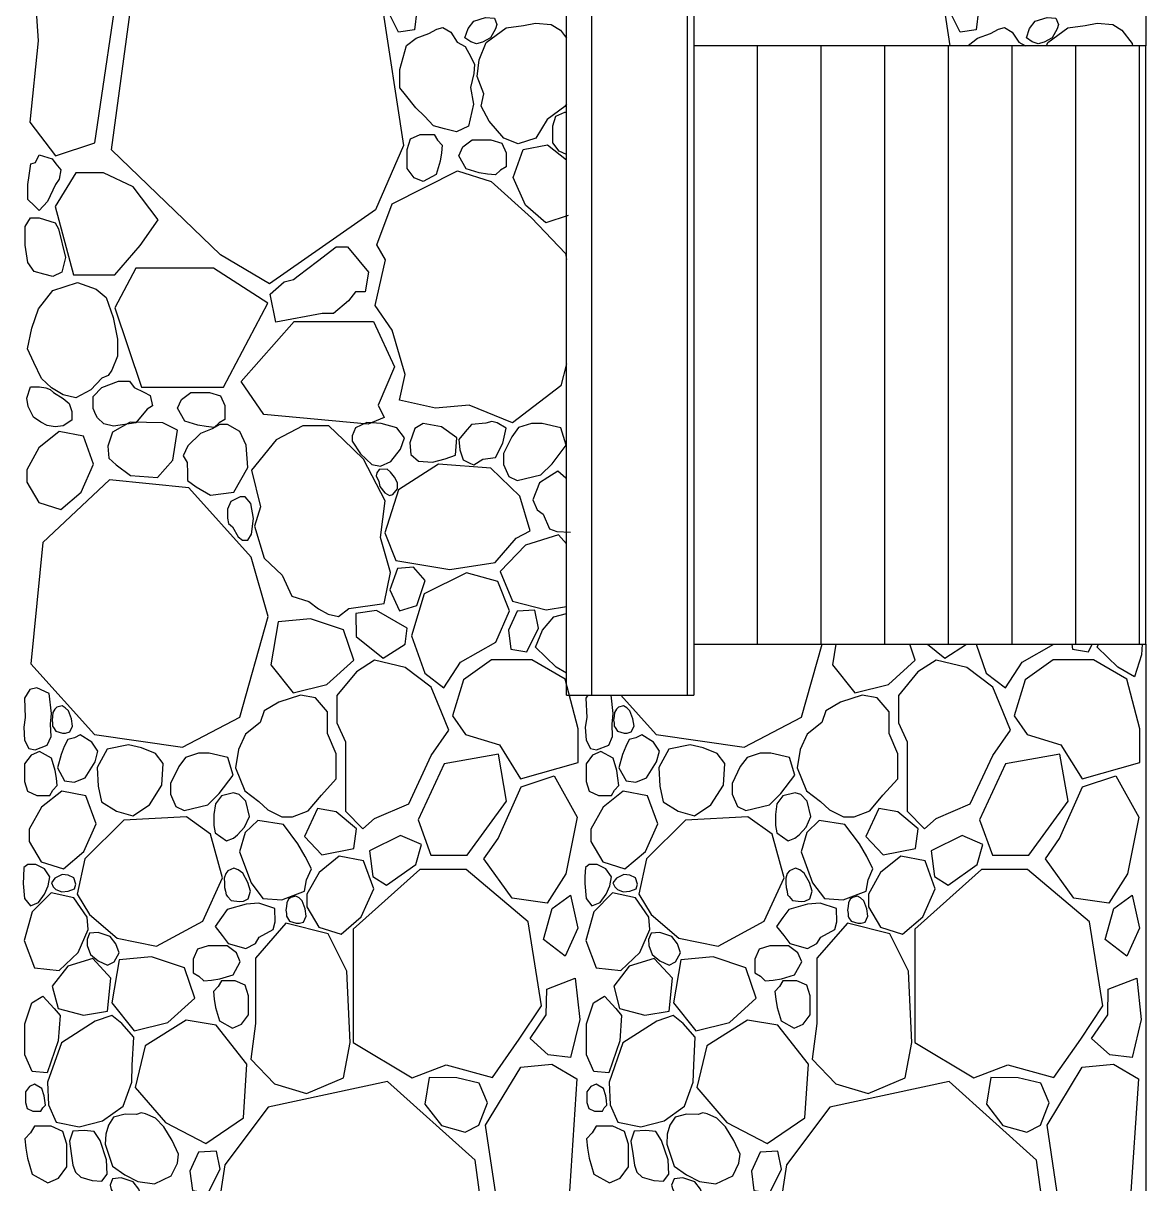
# Model space of a CAD drawing. Header units: millimetres. Extents: x 10227 to 13232, y 2 to 9351.
# Drawn here: x 11831.8 to 12008.2, y 279.1 to 461.4 of the extents above; entities that cross this region are included whole.
import ezdxf

# ---------------------------------------------------------------- set-up
doc = ezdxf.new("R2010")
doc.units = ezdxf.units.MM
for name, color, linetype in [('A-FURN', 9, 'Continuous'), ('ALBERO_PRUNUS', 6, 'Continuous'), ('RETINO', 20, 'Continuous')]:
    doc.layers.add(name, color=color, linetype=linetype)

msp = doc.modelspace()

# ---------------------------------------------------------------- linework, layer by layer
at = {"layer": 'A-FURN', "ltscale": 0.1}
for p, q in [((12008.18, 2723), (12008.18, 457.83)), ((12008.18, 363.83), (12008.18, 457.83)), ((12008.18, 363.83), (12008.18, 2.43))]:
    msp.add_line(p, q, dxfattribs=at)
at = {"layer": 'ALBERO_PRUNUS', "ltscale": 0.1}
for p, q in [((11917.18, 355.83), (11917.18, 465.83)), ((11921.18, 355.83), (11921.18, 465.83)), ((11936.18, 355.83), (11936.18, 465.83)), ((11937.18, 465.83), (11937.18, 355.83)), ((12008.18, 457.83), (11937.18, 457.83)), ((11947.18, 363.83), (11947.18, 457.83)), ((11957.18, 363.83), (11957.18, 457.83)), ((11967.18, 363.83), (11967.18, 457.83)), ((11977.18, 363.83), (11977.18, 457.83)), ((11987.18, 363.83), (11987.18, 457.83)), ((11997.18, 363.83), (11997.18, 457.83)), ((12007.18, 363.83), (12007.18, 457.83)), ((11937.18, 363.83), (12008.18, 363.83)), ((11917.18, 355.83), (11937.18, 355.83))]:
    msp.add_line(p, q, dxfattribs=at)
at = {"layer": 'RETINO'}
for points in [[(11836.91, 440.58), (11843.07, 442.61), (11847.23, 470.63), (11841.71, 479.74), (11836.81, 480.18), (11832.88, 477.9), (11834.16, 458.63)], [(11887.17, 432.08), (11870.51, 420.43), (11862.84, 425.02), (11845.68, 441.51), (11848.88, 465.11), (11862.61, 477.48), (11881.39, 473.44), (11888.18, 464.39), (11891.58, 442.2), (11887.17, 432.08)], [(11937.18, 465.18), (11950.84, 477.48), (11969.62, 473.44), (11976.41, 464.39), (11977.41, 457.83)], [(11893.29, 460.37), (11890.79, 459.97), (11888.94, 463.68), (11889.51, 466.5), (11892.33, 466.35), (11893.66, 463.37), (11893.29, 460.37)], [(11981.51, 460.37), (11979.02, 459.97), (11977.17, 463.68), (11977.74, 466.5), (11980.56, 466.35), (11981.89, 463.37), (11981.51, 460.37)], [(11905.22, 459.12), (11903.99, 458.44), (11903.03, 458.14), (11902.13, 458.47), (11901.2, 459.12), (11901.71, 460.55), (11902.6, 461.7), (11904.47, 462.3), (11905.84, 462.18), (11906.22, 461.18), (11906.03, 460.49), (11905.22, 459.12)], [(11907.7, 460.69), (11910.43, 461.02), (11912.31, 461.39), (11914.77, 461.17), (11916.22, 460.29), (11917.18, 459.06)], [(11993.45, 459.12), (11992.22, 458.44), (11991.25, 458.14), (11990.35, 458.47), (11989.43, 459.12), (11989.93, 460.55), (11990.82, 461.7), (11992.7, 462.3), (11994.07, 462.18), (11994.45, 461.18), (11994.25, 460.49), (11993.45, 459.12)], [(11995.92, 460.69), (11998.66, 461.02), (12000.54, 461.39), (12003, 461.17), (12004.44, 460.29), (12006.06, 458.23), (12006.12, 457.83)], [(11902.57, 448.67), (11901.77, 445.21), (11899.87, 444.35), (11898.03, 444.83), (11896.29, 445.29), (11894.84, 446.77), (11893.51, 448.12), (11891.87, 450.13), (11890.98, 451.23), (11890.98, 454.1), (11892.04, 457.92), (11893.53, 459.07), (11895.54, 459.76), (11896.79, 460.45), (11897.76, 460.75), (11898.99, 459.99), (11900.01, 458.41), (11901.26, 457.73), (11902.12, 456.09), (11902.74, 454.92), (11902.61, 453.51), (11902.07, 451.32), (11902.57, 448.67)], [(11917.18, 448.72), (11916.92, 448.29), (11914.12, 446.29), (11912.34, 443.35), (11909.6, 442.45), (11907.34, 443.32), (11905, 446.02), (11903.79, 448.39), (11904.18, 450.3), (11903.16, 453.02), (11903.47, 455.66), (11904.56, 458.39), (11907.7, 460.69)], [(11980.24, 457.83), (11980.27, 457.92), (11981.76, 459.07), (11983.77, 459.76), (11985.02, 460.45), (11985.99, 460.75), (11987.21, 459.99), (11988.24, 458.41), (11989.29, 457.83)], [(11992.56, 457.83), (11992.78, 458.39), (11995.92, 460.69)], [(11834.16, 458.63), (11832.88, 445.87)], [(11917.18, 440.79), (11916.03, 441.29), (11915.05, 442.62), (11915.05, 445.28), (11915.51, 446.79), (11916.9, 447.41), (11917.18, 447.41)], [(11832.88, 445.87), (11836.91, 440.58)], [(11897.31, 439.73), (11896.68, 437.65), (11894.64, 436.52), (11893.23, 437.12), (11892.14, 438.6), (11892.14, 441.56), (11892.66, 443.24), (11894.2, 443.93), (11896.39, 443.93), (11896.91, 443.04), (11897.65, 442.26), (11897.52, 441.03), (11897.31, 439.73)], [(11903.47, 437.91), (11901.4, 438.54), (11900.27, 440.58), (11900.87, 441.99), (11902.35, 443.08), (11905.3, 443.08), (11906.99, 442.56), (11907.67, 441.02), (11907.67, 438.83), (11906.78, 438.32), (11906.01, 437.57), (11904.78, 437.7), (11903.47, 437.91)], [(11917.41, 431.17), (11913.93, 430.06), (11910.73, 432.8), (11908.79, 437.17), (11910.38, 441.57), (11914.19, 442.31), (11917.18, 439.92)], [(11836.88, 436.07), (11835.62, 433.4), (11834.31, 432), (11833.6, 432.69), (11832.56, 433.68), (11832.56, 436.05), (11832.77, 437.49), (11833.04, 439.29), (11833.76, 439.5), (11834.31, 440.74), (11836.35, 440.09), (11836.96, 439.33), (11837.75, 438.34), (11837.46, 436.91), (11836.88, 436.07)], [(11850.18, 426.5), (11853, 430.5), (11849.09, 435.68), (11844.46, 437.87), (11840.1, 437.87), (11836.83, 432.59), (11839.74, 421.87), (11846.19, 421.87), (11850.18, 426.5)], [(11896.57, 400.95), (11890.95, 402.2), (11891.85, 406.2), (11889.81, 413.17), (11887.1, 417.04), (11888.76, 424.23), (11887.36, 426.6), (11889.81, 433.01), (11900.07, 438.19), (11905.33, 436.52), (11911.67, 430.83), (11917, 425.21), (11917.18, 424.27)], [(11837.91, 422.3), (11836.47, 421.59), (11835.04, 421.99), (11833.52, 422.41), (11832.56, 423.83), (11832.12, 426.54), (11832.12, 429.48), (11832.99, 430.85), (11834.33, 430.85), (11836.85, 430.03), (11837.37, 429.11), (11838.44, 424.57), (11837.91, 422.3)], [(11882.94, 417.79), (11880.55, 415.81), (11878.79, 415.81), (11871.52, 414.41), (11870.64, 418.83), (11872.82, 420.75), (11874.3, 421.13), (11875, 421.69), (11878.06, 424.02), (11880.98, 426.25), (11882.79, 426.25), (11884.55, 424.13), (11886.09, 422.29), (11885.54, 419.19), (11884.03, 419.19), (11882.94, 417.79)], [(11870.25, 417.41), (11861.7, 422.92), (11849.53, 422.92), (11846.2, 416.69), (11850.4, 404.21), (11863.29, 404.21), (11870.25, 417.41)], [(11844.19, 405.65), (11842.42, 403.82), (11840.09, 402.57), (11838.08, 403.03), (11836.25, 404.1), (11834.68, 405.6), (11833.5, 408.11), (11832.51, 410.22), (11833.18, 413.47), (11834.22, 416.51), (11836.5, 419.4), (11840.36, 420.69), (11843.29, 419.62), (11844.86, 418.33), (11845.93, 415.19), (11846.65, 411.75), (11846.65, 409.07), (11845.76, 406.89), (11845.16, 406.08), (11844.19, 405.65)], [(11887.57, 401.42), (11888.52, 399.48), (11885.99, 398.43), (11869.62, 399.91), (11866.08, 405.13), (11874.37, 414.55), (11886.85, 414.55), (11890.14, 407.4), (11887.57, 401.42)], [(11917.18, 407.91), (11916.3, 404.43), (11908.68, 398.61), (11901.89, 401.39), (11896.57, 400.95)], [(11851.32, 400.79), (11849.5, 398.63), (11846.02, 398.11), (11844.49, 398.44), (11843.5, 399.38), (11843.25, 399.89), (11842.79, 400.89), (11842.79, 402.75), (11844.19, 404.16), (11846.8, 405.16), (11848.53, 405.16), (11849.24, 404.17), (11850.76, 403.43), (11851.79, 402.93), (11852.14, 401.28), (11851.32, 400.79)], [(11836.58, 403.4), (11838.11, 402.46), (11839.06, 401.66), (11839.45, 400.4), (11839.45, 399.05), (11838.08, 398.16), (11836.85, 397.99), (11835.58, 398.21), (11834.6, 398.74), (11833.42, 399.51), (11832.58, 401.17), (11832.38, 402.5), (11832.96, 404.29), (11834.37, 404.27), (11835.36, 404.11), (11836.04, 403.87), (11836.58, 403.4)], [(11859.28, 398.23), (11857.21, 398.87), (11856.08, 400.9), (11856.68, 402.31), (11858.16, 403.4), (11861.11, 403.4), (11862.8, 402.88), (11863.48, 401.34), (11863.48, 399.15), (11862.59, 398.64), (11861.82, 397.89), (11860.58, 398.02), (11859.28, 398.23)], [(11848.62, 398.75), (11845.87, 397.17)], [(11855.34, 392.75), (11856.05, 397.45), (11853.78, 398.63), (11848.62, 398.75)], [(11861.25, 387.26), (11864.93, 387.72), (11867.1, 391.59), (11866.83, 395.09), (11865.85, 397.27), (11863.93, 398.37), (11862.69, 398.35), (11861.52, 397.67), (11859.66, 396.97), (11857.67, 395.01), (11856.96, 393.43), (11857.57, 392.38), (11857.61, 390.7), (11857.64, 389.55), (11859, 388.55), (11861.25, 387.26)], [(11882.98, 369.47), (11888.53, 370.24), (11889.5, 375.12), (11887.94, 380.59), (11888.66, 386.37), (11885.26, 392.9), (11882.14, 395.93), (11879.82, 398.17), (11875.76, 398.17), (11871.58, 395.93), (11867.71, 391.21), (11869.08, 385.43), (11868.16, 382.39), (11869.68, 377.37), (11872.49, 374.71), (11874.03, 371.4), (11876.67, 370.53), (11878.19, 369.38), (11879.71, 368.57), (11881.34, 368.18), (11882.98, 369.47)], [(11884.83, 393.75), (11886.59, 392.07), (11887.94, 391.81), (11889.6, 392.52), (11891.11, 394.48), (11891.72, 396.24), (11890.53, 397.81), (11888.05, 398.54), (11885.79, 398.68), (11884.04, 397.81), (11883.48, 396.58), (11883.51, 395.74), (11884.83, 393.75)], [(11893.33, 397.74), (11892.58, 395.5), (11892.73, 393.66)], [(11894.64, 398.49), (11893.33, 397.74)], [(11899.76, 393.53), (11899.96, 396.28), (11897.56, 398.01), (11894.64, 398.49)], [(11904.05, 392.91), (11906.02, 393.15), (11907.19, 395.42), (11907.67, 397.76), (11906.3, 398.6), (11905.46, 398.84), (11904.52, 398.58), (11902.26, 398.35), (11901.25, 397.2), (11900.26, 396), (11900.4, 394.36), (11900.96, 392.79), (11902.08, 392.25), (11902.59, 392.03), (11904.05, 392.91)], [(11909.44, 389.55), (11913.14, 390.43), (11914.94, 392.18), (11917.11, 395.1), (11916.28, 397.83), (11913.37, 398.54), (11911.65, 398.54), (11909.63, 397.88), (11908.56, 396.43), (11907.27, 393.78), (11907.27, 392.1), (11908.12, 390.17), (11909.44, 389.55)], [(11834.26, 386.11), (11837.75, 385.01), (11840.94, 387.74), (11842.88, 392.11), (11841.3, 396.51), (11837.48, 397.26), (11834.3, 394.71), (11832.4, 391.26), (11832.4, 389.32), (11834.26, 386.11)], [(11845.87, 397.17), (11845.12, 394.93), (11845.27, 393.09)], [(11845.27, 393.09), (11846.45, 392.02)], [(11846.45, 392.02), (11848.67, 390.35), (11852.93, 390.02), (11855.34, 392.75)], [(11888.64, 381.32), (11890.36, 377.01), (11898.87, 375.6), (11905.99, 376.66), (11909.28, 380.5), (11911.46, 381.63), (11909.82, 387.09), (11905.31, 391.49), (11897.09, 392.13), (11890.76, 388.12), (11888.64, 381.32)], [(11892.73, 393.66), (11893.92, 392.58)], [(11893.92, 392.58), (11896.13, 392.42), (11898.12, 392.94), (11899.76, 393.53)], [(11887.83, 388.61), (11888.65, 387.62), (11889.36, 387.19), (11889.89, 387.37), (11890.62, 388.27), (11890.62, 389.19), (11890.13, 390.07), (11889.52, 390.89), (11889.01, 391.36), (11887.74, 391.31), (11887.36, 390.75), (11887.25, 390.28), (11887.68, 389.38), (11887.83, 388.61)], [(11917.18, 389.82), (11917.09, 389.91), (11915.79, 391.02), (11914.25, 390.03), (11912.95, 389.19), (11911.89, 386.51), (11912.57, 384.95), (11913.5, 384.27), (11914.49, 381.96), (11915.68, 381.55), (11917.8, 381.43)], [(11867.62, 377.53), (11857.82, 388.4), (11845.37, 389.67), (11834.91, 379.83), (11833, 360.78), (11843.04, 349.65), (11856.87, 347.65), (11865.86, 352.38), (11870.32, 368.17), (11867.62, 377.53)], [(11864.69, 382.27), (11865.57, 380.73), (11866.29, 380.21), (11867.09, 380.21), (11867.66, 381.13), (11868, 383.59), (11867.6, 385.96), (11866.69, 387.02), (11865.89, 387.02), (11864.43, 386.25), (11863.91, 385.08), (11863.91, 383.62), (11864.06, 382.78), (11864.69, 382.27)], [(11917.18, 379.63), (11915.91, 381.01), (11910.72, 379.39), (11906.76, 375.28), (11908.7, 370.63), (11913.97, 369.23)], [(11893.15, 375.94), (11890.64, 375.73), (11889.41, 372.36), (11890.96, 369.08), (11893.65, 369.91), (11894.97, 373.86), (11893.15, 375.94)], [(11900.54, 361.03), (11906.06, 364.14), (11908.24, 369.09), (11906.4, 373.69), (11901.46, 375.08), (11894.79, 371.74), (11892.83, 365.17), (11894.9, 359.3), (11897.89, 357), (11900.54, 361.03)], [(11891.82, 363.83), (11892.13, 366.34), (11887.3, 369.16), (11884.06, 368.66), (11884.13, 365.07), (11888.38, 361.66), (11891.82, 363.83)], [(11908.45, 363.07), (11910.94, 362.67), (11912.79, 366.38), (11912.22, 369.2), (11909.4, 369.05), (11908.07, 366.07), (11908.45, 363.07)], [(11917.18, 359.31), (11915.57, 360.23), (11912.32, 363.4), (11913.41, 366.06), (11915.17, 368.14), (11917.18, 368.65)], [(11913.97, 369.23), (11917.18, 369.78)], [(11876.95, 367.85), (11871.88, 367.34), (11870.72, 360.59), (11874.23, 356.23), (11879.52, 357.51), (11883.74, 361.34), (11882.12, 366.11), (11876.95, 367.85)], [(11925.69, 355.83), (11931.27, 349.65), (11945.09, 347.65), (11954.08, 352.38), (11957.32, 363.83)], [(11959.51, 363.83), (11958.95, 360.59), (11962.45, 356.23), (11967.75, 357.51), (11971.96, 361.34), (11971.12, 363.83)], [(11973.9, 363.83), (11976.6, 361.66), (11980.04, 363.83)], [(11981.53, 363.83), (11983.13, 359.3), (11986.12, 357), (11988.76, 361.03)], [(11988.76, 361.03), (11993.74, 363.83)], [(11996.58, 363.83), (11996.67, 363.07)], [(11996.67, 363.07), (11999.16, 362.67), (11999.74, 363.83)], [(12007.5, 362.18), (12006.42, 358.74), (12003.8, 360.23), (12000.55, 363.4), (12000.73, 363.83)], [(12007.63, 363.83), (12007.5, 362.18)], [(11887.01, 336.46), (11892.39, 338.78), (11895.92, 346.34), (11898.71, 350.35), (11897.55, 353.15), (11895.92, 357.1), (11891.84, 360.16), (11887.01, 361.32), (11884.16, 359.48), (11881.1, 355.8), (11881.1, 351.51), (11882.46, 348.52), (11882.46, 345.52), (11882.46, 340.55), (11882.46, 337.62), (11885.18, 334.83), (11887.01, 336.46)], [(11906.63, 348.03), (11909.97, 342.71), (11919.03, 345.24), (11919.03, 350.55), (11916.99, 358.33), (11911.74, 361.4), (11905.41, 361.4), (11900.98, 358.26), (11899.28, 352.6), (11901.32, 349.67), (11906.63, 348.03)], [(11975.24, 336.46), (11980.61, 338.78), (11984.15, 346.34), (11986.94, 350.35), (11985.78, 353.15), (11984.14, 357.1), (11980.07, 360.16), (11975.24, 361.32), (11972.38, 359.48), (11969.32, 355.8), (11969.32, 351.51), (11970.68, 348.52), (11970.68, 345.52), (11970.68, 340.55), (11970.68, 337.62), (11973.4, 334.83), (11975.24, 336.46)], [(11994.86, 348.03), (11998.2, 342.71), (12007.26, 345.24), (12007.26, 350.55), (12005.21, 358.33), (11999.97, 361.4), (11993.63, 361.4), (11989.21, 358.26), (11987.51, 352.6), (11989.55, 349.67), (11994.86, 348.03)], [(11831.9, 350.83), (11832.02, 348.75), (11832.71, 347.46), (11833.68, 347.26), (11835.6, 347.96), (11836.19, 349.36), (11836.1, 351.29), (11836.28, 352.94), (11835.92, 356.11), (11833.94, 357), (11832.87, 356.72), (11832.01, 355.35), (11832.12, 352.31), (11831.9, 350.83)], [(11866.66, 340.81), (11868.83, 339.11), (11870.24, 337.82), (11872.46, 336.73), (11874.15, 336.73), (11876.61, 337.66), (11878.66, 340.15), (11880.98, 342.68), (11880.98, 346.62), (11879.62, 349.79), (11879.62, 353.22), (11877.76, 355.42), (11875.37, 355.85), (11871.97, 354.75), (11869.7, 353.36), (11869.05, 351.52), (11866.76, 349.72), (11865.66, 347.31), (11865.17, 344.41), (11866.66, 340.81)], [(11920.13, 350.83), (11920.25, 348.75), (11920.94, 347.46), (11921.91, 347.26), (11923.83, 347.96), (11924.42, 349.36), (11924.33, 351.29), (11924.51, 352.94), (11924.18, 355.83)], [(11920.54, 355.83), (11920.23, 355.35), (11920.35, 352.31), (11920.13, 350.83)], [(11954.89, 340.81), (11957.06, 339.11), (11958.47, 337.82), (11960.68, 336.73), (11962.37, 336.73), (11964.83, 337.66), (11966.88, 340.15), (11969.21, 342.68), (11969.21, 346.62), (11967.85, 349.79), (11967.85, 353.22), (11965.98, 355.42), (11963.6, 355.85), (11960.2, 354.75), (11957.93, 353.36), (11957.27, 351.52), (11954.99, 349.72), (11953.89, 347.31), (11953.4, 344.41), (11954.89, 340.81)], [(11836.94, 350.17), (11837.98, 349.88), (11838.48, 349.88), (11839.12, 350.06), (11839.56, 350.97), (11839.39, 352.12), (11838.92, 353.37), (11838.4, 353.86), (11837.92, 354.14), (11837.12, 353.93), (11836.78, 353.66), (11836.5, 353.1), (11836.43, 352.48), (11836.36, 351.92), (11836.43, 351.43), (11836.43, 350.97), (11836.58, 350.74), (11836.94, 350.17)], [(11925.17, 350.17), (11926.21, 349.88), (11926.71, 349.88), (11927.34, 350.06), (11927.78, 350.97), (11927.61, 352.12), (11927.15, 353.37), (11926.63, 353.86), (11926.14, 354.14), (11925.34, 353.93), (11925.01, 353.66), (11924.72, 353.1), (11924.66, 352.48), (11924.58, 351.92), (11924.66, 351.43), (11924.66, 350.97), (11924.81, 350.74), (11925.17, 350.17)], [(11837.76, 346.53), (11837.19, 344.44), (11838.32, 342.4), (11839.83, 342.16), (11841.53, 342.83), (11843.1, 345.34), (11843.56, 347.04), (11842.62, 348.44), (11840.76, 349.61), (11839.86, 349.12), (11838.81, 348.86), (11838.27, 347.75), (11837.76, 346.53)], [(11925.98, 346.53), (11925.41, 344.44), (11926.54, 342.4), (11928.05, 342.16), (11929.76, 342.83), (11931.33, 345.34), (11931.79, 347.04), (11930.85, 348.44), (11928.99, 349.61), (11928.08, 349.12), (11927.04, 348.86), (11926.5, 347.75), (11925.98, 346.53)], [(11836.84, 344), (11836.25, 345.93), (11834.36, 346.97), (11833.05, 346.42), (11832.04, 345.05), (11832.04, 342.3), (11832.52, 340.74), (11833.95, 340.1), (11835.99, 340.1), (11836.46, 340.93), (11837.16, 341.65), (11837.03, 342.79), (11836.84, 344)], [(11851.64, 338.6), (11853.61, 341.69), (11853.82, 345.09), (11852.61, 346.68), (11850.4, 347.59), (11848.36, 348.06), (11845.02, 347.36), (11843.45, 344.45), (11843.59, 341.54), (11844.11, 339.09), (11846.49, 337.63), (11849.04, 336.89), (11851.64, 338.6)], [(11857.13, 337.73), (11860.83, 338.61), (11862.63, 340.37), (11864.81, 343.29), (11863.98, 346.02), (11861.06, 346.72), (11859.35, 346.72), (11857.32, 346.07), (11856.25, 344.62), (11854.97, 341.97), (11854.97, 340.29), (11855.81, 338.36), (11857.13, 337.73)], [(11895.87, 330.68), (11901.59, 330.68), (11907.77, 339.21), (11906.47, 346.57), (11897.93, 345.06), (11893.85, 336.24)], [(11925.06, 344), (11924.48, 345.93), (11922.59, 346.97), (11921.28, 346.42), (11920.27, 345.05), (11920.27, 342.3), (11920.75, 340.74), (11922.18, 340.1), (11924.22, 340.1), (11924.69, 340.93), (11925.39, 341.65), (11925.26, 342.79), (11925.06, 344)], [(11939.86, 338.6), (11941.84, 341.69), (11942.05, 345.09), (11940.84, 346.68), (11938.62, 347.59), (11936.58, 348.06), (11933.25, 347.36), (11931.67, 344.45), (11931.82, 341.54), (11932.34, 339.09), (11934.72, 337.63), (11937.27, 336.89), (11939.86, 338.6)], [(11945.36, 337.73), (11949.06, 338.61), (11950.86, 340.37), (11953.03, 343.29), (11952.2, 346.02), (11949.29, 346.72), (11947.58, 346.72), (11945.55, 346.07), (11944.48, 344.62), (11943.2, 341.97), (11943.2, 340.29), (11944.04, 338.36), (11945.36, 337.73)], [(11984.1, 330.68), (11989.82, 330.68), (11996, 339.21), (11994.7, 346.57), (11986.15, 345.06), (11982.08, 336.24)], [(11908.64, 323.97), (11904.2, 330.15), (11906.42, 333.33), (11910.03, 341.45), (11915.26, 343.19), (11918.86, 336.69), (11917.06, 327.79)], [(11996.86, 323.97), (11992.43, 330.15), (11994.65, 333.33), (11998.26, 341.45), (12003.49, 343.19), (12007.09, 336.69), (12005.29, 327.79)], [(11834.65, 329.63), (11838.13, 328.53), (11841.33, 331.27), (11843.27, 335.63), (11841.68, 340.04), (11837.87, 340.78), (11834.69, 338.23), (11832.78, 334.79), (11832.78, 332.84), (11834.65, 329.63)], [(11867.36, 336.78), (11866.77, 339.16), (11865.76, 340.22), (11864.86, 340.5), (11862.95, 340.04), (11862.01, 338.79), (11861.78, 337.1), (11861.77, 335.37), (11861.99, 334.2), (11863.77, 332.98), (11864.84, 333.35), (11865.48, 333.88), (11866.6, 335.11), (11867.36, 336.78)], [(11922.88, 329.63), (11926.36, 328.53), (11929.56, 331.27), (11931.5, 335.63), (11929.91, 340.04), (11926.1, 340.78), (11922.92, 338.23), (11921.01, 334.79), (11921.01, 332.84), (11922.88, 329.63)], [(11955.58, 336.78), (11955, 339.16), (11953.98, 340.22), (11953.08, 340.5), (11951.18, 340.04), (11950.24, 338.79), (11950.01, 337.1), (11950, 335.37), (11950.22, 334.2), (11951.99, 332.98), (11953.07, 333.35), (11953.71, 333.88), (11954.82, 335.11), (11955.58, 336.78)], [(11878.03, 338.03), (11876, 333.63), (11878.72, 330.78), (11883.78, 331.73), (11884.2, 334.82), (11881, 337.5), (11878.03, 338.03)], [(11966.25, 338.03), (11964.22, 333.63), (11966.95, 330.78), (11972, 331.73), (11972.43, 334.82), (11969.23, 337.5), (11966.25, 338.03)], [(11861.24, 334.02), (11857.45, 336.71), (11847.64, 336.21), (11841.5, 330.14), (11840.32, 324.6), (11842.25, 321.37), (11846.59, 317.67), (11852.77, 316.43), (11860.02, 320.35), (11863.15, 327.16), (11861.24, 334.02)], [(11874.98, 332.49), (11872.69, 335.52), (11868.66, 336.13), (11866.71, 334.29), (11865.82, 331.21), (11867.61, 326.35), (11869.48, 323.9), (11872.43, 323.71), (11876.03, 325.04), (11876.33, 326.81), (11877.09, 328.54), (11876.12, 330.48), (11874.98, 332.49)], [(11893.85, 336.24), (11895.87, 330.68)], [(11949.47, 334.02), (11945.68, 336.71), (11935.86, 336.21), (11929.73, 330.14), (11928.54, 324.6), (11930.47, 321.37), (11934.82, 317.67), (11940.99, 316.43), (11948.24, 320.35), (11951.38, 327.16), (11949.47, 334.02)], [(11963.21, 332.49), (11960.91, 335.52), (11956.88, 336.13), (11954.94, 334.29), (11954.04, 331.21), (11955.84, 326.35), (11957.71, 323.9), (11960.65, 323.71), (11964.26, 325.04), (11964.56, 326.81), (11965.31, 328.54), (11964.35, 330.48), (11963.21, 332.49)], [(11982.08, 336.24), (11984.1, 330.68)], [(11886.77, 327.33), (11888.91, 326.01), (11893.48, 329.23), (11894.37, 332.39), (11891.08, 333.81), (11886.21, 331.36), (11886.77, 327.33)], [(11974.99, 327.33), (11977.14, 326.01), (11981.71, 329.23), (11982.59, 332.39), (11979.31, 333.81), (11974.44, 331.36), (11974.99, 327.33)], [(11878.26, 319.4), (11881.75, 318.3), (11884.94, 321.04), (11886.89, 325.41), (11885.3, 329.81), (11881.48, 330.55), (11878.31, 328), (11876.4, 324.56), (11876.4, 322.61), (11878.26, 319.4)], [(11966.49, 319.4), (11969.98, 318.3), (11973.17, 321.04), (11975.11, 325.41), (11973.53, 329.81), (11969.71, 330.55), (11966.53, 328), (11964.63, 324.56), (11964.63, 322.61), (11966.49, 319.4)], [(11832.01, 323.91), (11832.95, 322.76), (11834.23, 323.26), (11835.18, 324.56), (11835.76, 325.9), (11836, 327.3), (11835.14, 328.57), (11833.78, 329.24), (11832.53, 329.24), (11831.94, 328.75), (11831.86, 327.36), (11831.82, 326.25), (11832.01, 323.91)], [(11864.47, 323.58), (11865.8, 323.41), (11866.41, 323.5), (11867.16, 323.84), (11867.54, 325.05), (11867.11, 326.43), (11866.31, 327.88), (11865.58, 328.38), (11864.93, 328.64), (11863.99, 328.22), (11863.63, 327.83), (11863.38, 327.09), (11863.42, 326.32), (11863.43, 325.62), (11863.61, 325.03), (11863.7, 324.47), (11863.93, 324.22), (11864.47, 323.58)], [(11905.53, 295.79), (11909.76, 301.82), (11913.24, 307.05), (11911.14, 320.22), (11901.39, 328.46), (11894.15, 328.46), (11883.68, 319.09), (11883.68, 301.26), (11892.94, 295.72), (11898.27, 297.79), (11905.53, 295.79)], [(11920.24, 323.91), (11921.17, 322.76), (11922.46, 323.26), (11923.41, 324.56), (11923.99, 325.9), (11924.23, 327.3), (11923.36, 328.57), (11922.01, 329.24), (11920.76, 329.24), (11920.17, 328.75), (11920.08, 327.36), (11920.05, 326.25), (11920.24, 323.91)], [(11952.69, 323.58), (11954.03, 323.41), (11954.64, 323.5), (11955.39, 323.84), (11955.76, 325.05), (11955.34, 326.43), (11954.53, 327.88), (11953.81, 328.38), (11953.16, 328.64), (11952.22, 328.22), (11951.85, 327.83), (11951.61, 327.09), (11951.64, 326.32), (11951.66, 325.62), (11951.84, 325.03), (11951.92, 324.47), (11952.15, 324.22), (11952.69, 323.58)], [(11993.76, 295.79), (11997.99, 301.82), (12001.46, 307.05), (11999.36, 320.22), (11989.62, 328.46), (11982.37, 328.46), (11971.91, 319.09), (11971.91, 301.26), (11981.16, 295.72), (11986.5, 297.79), (11993.76, 295.79)], [(11837.87, 324.92), (11838.89, 325.05), (11839.87, 325.4), (11840.1, 326.13), (11839.78, 327.15), (11838.89, 327.56), (11837.94, 327.67), (11836.81, 327.07), (11836.24, 326.37), (11836.54, 325.73), (11836.97, 325.31), (11837.87, 324.92)], [(11917.06, 327.79), (11914.14, 323.15)], [(11926.1, 324.92), (11927.11, 325.05), (11928.1, 325.4), (11928.33, 326.13), (11928.01, 327.15), (11927.12, 327.56), (11926.17, 327.67), (11925.04, 327.07), (11924.47, 326.37), (11924.76, 325.73), (11925.2, 325.31), (11926.1, 324.92)], [(12005.29, 327.79), (12002.37, 323.15)], [(11839.76, 323.99), (11836.2, 324.8), (11833.24, 321.8), (11831.97, 317.29), (11833.62, 313.03), (11837.48, 312.61), (11840.44, 315.41), (11842.05, 319.01), (11841.89, 320.95), (11839.76, 323.99)], [(11927.99, 323.99), (11924.42, 324.8), (11921.47, 321.8), (11920.2, 317.29), (11921.85, 313.03), (11925.71, 312.61), (11928.67, 315.41), (11930.28, 319.01), (11930.12, 320.95), (11927.99, 323.99)], [(11871.34, 322.35), (11868.82, 323.18), (11866.83, 323.01), (11863.85, 322.15), (11862.96, 320.9), (11861.96, 319.52), (11863.08, 318.07), (11864.03, 316.85), (11866.8, 316.03), (11868.29, 316.84), (11868.88, 317.82), (11871.09, 319.01), (11871.4, 320.23), (11871.34, 322.35)], [(11873.68, 320.31), (11874.72, 320.01), (11875.22, 320.01), (11875.86, 320.19), (11876.3, 321.11), (11876.13, 322.26), (11875.66, 323.51), (11875.15, 323.99), (11874.66, 324.28), (11873.86, 324.06), (11873.52, 323.8), (11873.24, 323.24), (11873.17, 322.62), (11873.1, 322.06), (11873.17, 321.56), (11873.17, 321.11), (11873.33, 320.88), (11873.68, 320.31)], [(11914.14, 323.15), (11908.64, 323.97)], [(11916.96, 314.84), (11913.57, 317.43), (11914.94, 322.31), (11917.82, 324.43), (11918.98, 319.25), (11916.96, 314.84)], [(11959.57, 322.35), (11957.04, 323.18), (11955.05, 323.01), (11952.08, 322.15), (11951.18, 320.9), (11950.18, 319.52), (11951.31, 318.07), (11952.26, 316.85), (11955.02, 316.03), (11956.52, 316.84), (11957.11, 317.82), (11959.32, 319.01), (11959.63, 320.23), (11959.57, 322.35)], [(11961.91, 320.31), (11962.95, 320.01), (11963.45, 320.01), (11964.09, 320.19), (11964.53, 321.11), (11964.36, 322.26), (11963.89, 323.51), (11963.37, 323.99), (11962.89, 324.28), (11962.09, 324.06), (11961.75, 323.8), (11961.47, 323.24), (11961.4, 322.62), (11961.33, 322.06), (11961.4, 321.56), (11961.4, 321.11), (11961.55, 320.88), (11961.91, 320.31)], [(12002.37, 323.15), (11996.86, 323.97)], [(12005.19, 314.84), (12001.79, 317.43), (12003.17, 322.31), (12006.04, 324.43), (12007.2, 319.25), (12005.19, 314.84)], [(11876.34, 293.24), (11882.14, 295.71), (11883.21, 301.27), (11882.67, 312.5), (11879.74, 318.37), (11873.1, 320), (11868.29, 314.53), (11868.29, 304.25), (11867.56, 298.67), (11871.28, 294.79), (11876.34, 293.24)], [(11964.57, 293.24), (11970.37, 295.71), (11971.44, 301.27), (11970.9, 312.5), (11967.97, 318.37), (11961.33, 320), (11956.52, 314.53), (11956.52, 304.25), (11955.79, 298.67), (11959.51, 294.79), (11964.57, 293.24)], [(11842.38, 315.09), (11843.61, 314.11), (11845.05, 313.42), (11846.1, 313.94), (11846.88, 315.38), (11846.38, 316.8), (11845.48, 317.95), (11843.61, 318.56), (11842.24, 318.43), (11841.86, 317.43), (11841.86, 316.5), (11842.38, 315.09)], [(11930.61, 315.09), (11931.84, 314.11), (11933.28, 313.42), (11934.32, 313.94), (11935.11, 315.38), (11934.6, 316.8), (11933.71, 317.95), (11931.84, 318.56), (11930.46, 318.43), (11930.08, 317.43), (11930.09, 316.5), (11930.61, 315.09)], [(11862.71, 311.28), (11864.79, 311.92), (11865.91, 313.96), (11865.31, 315.36), (11863.84, 316.45), (11860.88, 316.45), (11859.19, 315.93), (11858.51, 314.39), (11858.51, 312.2), (11859.4, 311.69), (11860.18, 310.94), (11861.41, 311.07), (11862.71, 311.28)], [(11950.94, 311.28), (11953.01, 311.92), (11954.14, 313.96), (11953.54, 315.36), (11952.06, 316.45), (11949.11, 316.45), (11947.42, 315.93), (11946.74, 314.39), (11946.74, 312.2), (11947.63, 311.69), (11948.4, 310.94), (11949.63, 311.07), (11950.94, 311.28)], [(11841.27, 305.57), (11845.06, 306.21), (11845.6, 311.36), (11842.74, 314.46), (11838.81, 313.24), (11836.39, 310.14), (11837.29, 306.63), (11841.27, 305.57)], [(11851.98, 314.75), (11846.91, 314.24), (11845.75, 307.49), (11849.25, 303.13), (11854.54, 304.41), (11858.76, 308.24), (11857.14, 313.01), (11851.98, 314.75)], [(11929.49, 305.57), (11933.29, 306.21), (11933.82, 311.36), (11930.96, 314.46), (11927.04, 313.24), (11924.62, 310.14), (11925.51, 306.63), (11929.49, 305.57)], [(11940.2, 314.75), (11935.13, 314.24), (11933.97, 307.49), (11937.48, 303.13), (11942.77, 304.41), (11946.99, 308.24), (11945.37, 313.01), (11940.2, 314.75)], [(11862.03, 306.76), (11862.67, 304.68), (11864.7, 303.55), (11866.11, 304.15), (11867.2, 305.63), (11867.2, 308.58), (11866.68, 310.27), (11865.14, 310.96), (11862.95, 310.96), (11862.44, 310.07), (11861.69, 309.29), (11861.82, 308.06), (11862.03, 306.76)], [(11913.99, 305.64), (11914.06, 309.65), (11918.56, 311.38), (11919.25, 304.88), (11917.81, 298.91)], [(11950.26, 306.76), (11950.89, 304.68), (11952.93, 303.55), (11954.34, 304.15), (11955.43, 305.63), (11955.43, 308.58), (11954.91, 310.27), (11953.37, 310.96), (11951.17, 310.96), (11950.66, 310.07), (11949.91, 309.29), (11950.05, 308.06), (11950.26, 306.76)], [(12002.21, 305.64), (12002.28, 309.65), (12006.79, 311.38), (12007.48, 304.88), (12006.04, 298.91)], [(11837.3, 301.56), (11835.57, 296.51), (11833.25, 296.72), (11832.09, 299.34), (11832.08, 304.23), (11833.19, 307.53), (11834.91, 308.55), (11836.71, 306.62), (11837.61, 305.53), (11837.3, 301.56)], [(11925.53, 301.56), (11923.8, 296.51), (11921.48, 296.72), (11920.31, 299.34), (11920.31, 304.23), (11921.42, 307.53), (11923.13, 308.55), (11924.94, 306.62), (11925.84, 305.53), (11925.53, 301.56)], [(11848.94, 297.7), (11849.18, 302.13), (11847.29, 304.27), (11845.72, 305.53), (11843.15, 304.63), (11837.82, 301.22), (11835.65, 295.02), (11835.78, 291.5), (11837.02, 288.75), (11840.61, 288.04), (11844.3, 288.97), (11847.5, 291.28), (11848.86, 295.03), (11848.94, 297.7)], [(11857.4, 304.79), (11850.99, 300.76), (11849.41, 294.21)], [(11866.95, 297.89), (11862.15, 303.99), (11857.4, 304.79)], [(11914.3, 299.33), (11911.45, 301.91), (11913.99, 305.64)], [(11937.17, 297.7), (11937.4, 302.13), (11935.52, 304.27), (11933.94, 305.53), (11931.37, 304.63), (11926.05, 301.22), (11923.87, 295.02), (11924.01, 291.5), (11925.25, 288.75), (11928.84, 288.04), (11932.52, 288.97), (11935.72, 291.28), (11937.09, 295.03), (11937.17, 297.7)], [(11945.63, 304.79), (11939.22, 300.76), (11937.63, 294.21)], [(11955.18, 297.89), (11950.37, 303.99), (11945.63, 304.79)], [(12002.52, 299.33), (11999.68, 301.91), (12002.21, 305.64)], [(11917.81, 298.91), (11914.3, 299.33)], [(12006.04, 298.91), (12002.52, 299.33)], [(11849.41, 294.21), (11854.16, 288.72), (11860.49, 285.42), (11866.41, 289.42), (11866.95, 297.89)], [(11914.78, 258.26), (11908.62, 260.3), (11904.46, 288.31), (11909.98, 297.42), (11914.88, 297.87), (11918.81, 295.58), (11917.53, 276.31)], [(11937.63, 294.21), (11942.38, 288.72), (11948.72, 285.42), (11954.63, 289.42), (11955.18, 297.89)], [(12003, 258.26), (11996.85, 260.3), (11992.68, 288.31), (11998.2, 297.42), (12003.11, 297.87), (12007.03, 295.58), (12005.75, 276.31)], [(11903.47, 294.91), (11899.93, 295.71), (11895.61, 295.77), (11894.94, 291.59), (11897.51, 288.22)], [(11991.69, 294.91), (11988.15, 295.71), (11983.84, 295.77), (11983.16, 291.59), (11985.73, 288.22)], [(11835.11, 292.89), (11834.75, 294.07), (11833.59, 294.71), (11832.79, 294.37), (11832.17, 293.53), (11832.17, 291.84), (11832.46, 290.88), (11833.34, 290.49), (11834.59, 290.49), (11834.88, 291), (11835.31, 291.44), (11835.23, 292.14), (11835.11, 292.89)], [(11864.52, 249.77), (11881.18, 238.12), (11888.85, 242.7), (11906.01, 259.19), (11902.81, 282.79), (11889.07, 295.16), (11870.3, 291.13), (11863.51, 282.08), (11860.11, 259.88), (11864.52, 249.77)], [(11903.4, 288.28), (11904.78, 291.81), (11903.47, 294.91)], [(11923.34, 292.89), (11922.97, 294.07), (11921.81, 294.71), (11921.01, 294.37), (11920.39, 293.53), (11920.39, 291.84), (11920.69, 290.88), (11921.57, 290.49), (11922.81, 290.49), (11923.11, 291), (11923.53, 291.44), (11923.46, 292.14), (11923.34, 292.89)], [(11952.74, 249.77), (11969.41, 238.12), (11977.07, 242.7), (11994.24, 259.19), (11991.03, 282.79), (11977.3, 295.16), (11958.52, 291.13), (11951.73, 282.08), (11948.34, 259.88), (11952.74, 249.77)], [(11991.63, 288.28), (11993, 291.81), (11991.69, 294.91)], [(11849.63, 289.95), (11847.82, 290.03), (11846, 289.52), (11845.2, 288.3), (11844.78, 286.85), (11844.71, 285.3), (11845.34, 283.43), (11845.86, 281.85), (11847.81, 280.51), (11849.84, 279.45), (11852.44, 279.08), (11855.06, 280.32), (11856.04, 282.31), (11856.22, 283.75), (11855.22, 285.9), (11853.9, 288.02), (11852.58, 289.4), (11851.05, 290.08), (11850.35, 290.21), (11849.63, 289.95)], [(11937.86, 289.95), (11936.05, 290.03), (11934.23, 289.52), (11933.42, 288.3), (11933.01, 286.85), (11932.94, 285.3), (11933.56, 283.43), (11934.09, 281.85), (11936.03, 280.51), (11938.06, 279.45), (11940.66, 279.08), (11943.28, 280.32), (11944.27, 282.31), (11944.44, 283.75), (11943.45, 285.9), (11942.13, 288.02), (11940.81, 289.4), (11939.28, 290.08), (11938.58, 290.21), (11937.86, 289.95)], [(11832.49, 283.09), (11833.25, 280.6), (11835.7, 279.25), (11837.39, 279.97), (11838.69, 281.74), (11838.69, 285.29), (11838.07, 287.31), (11836.22, 288.13), (11833.59, 288.13), (11832.98, 287.06), (11832.08, 286.13), (11832.24, 284.65), (11832.49, 283.09)], [(11897.51, 288.22), (11901.25, 287.2), (11903.4, 288.28)], [(11920.72, 283.09), (11921.48, 280.6), (11923.93, 279.25), (11925.61, 279.97), (11926.92, 281.74), (11926.92, 285.29), (11926.3, 287.31), (11924.45, 288.13), (11921.82, 288.13), (11921.2, 287.06), (11920.31, 286.13), (11920.47, 284.65), (11920.72, 283.09)], [(11985.73, 288.22), (11989.48, 287.2), (11991.63, 288.28)], [(11840.86, 280.14), (11842.66, 279.59), (11844.17, 279.48), (11845.02, 280.59), (11844.91, 282.85), (11843.89, 285.89), (11842.98, 287.31), (11841.42, 287.44), (11839.61, 287.36), (11839.07, 285.77), (11839.36, 283.83), (11839.62, 282.03), (11840.02, 280.89), (11840.86, 280.14)], [(11929.08, 280.14), (11930.89, 279.59), (11932.4, 279.48), (11933.24, 280.59), (11933.14, 282.85), (11932.12, 285.89), (11931.21, 287.31), (11929.65, 287.44), (11927.83, 287.36), (11927.3, 285.77), (11927.58, 283.83), (11927.85, 282.03), (11928.24, 280.89), (11929.08, 280.14)], [(11858.4, 278.05), (11860.89, 277.65), (11862.75, 281.37), (11862.17, 284.18), (11859.36, 284.03), (11858.02, 281.05), (11858.4, 278.05)], [(11946.63, 278.05), (11949.12, 277.65), (11950.97, 281.37), (11950.4, 284.18), (11947.58, 284.03), (11946.25, 281.05), (11946.63, 278.05)], [(11846.47, 276.81), (11847.7, 276.12), (11848.66, 275.82), (11849.56, 276.15), (11850.49, 276.81), (11849.98, 278.23), (11849.09, 279.38), (11847.21, 279.99), (11845.84, 279.86), (11845.46, 278.86), (11845.66, 278.17), (11846.47, 276.81)], [(11934.69, 276.81), (11935.92, 276.12), (11936.89, 275.82), (11937.79, 276.15), (11938.71, 276.81), (11938.21, 278.23), (11937.32, 279.38), (11935.44, 279.99), (11934.07, 279.86), (11933.69, 278.86), (11933.89, 278.17), (11934.69, 276.81)]]:
    msp.add_lwpolyline(points, dxfattribs=at)

doc.saveas('drawing.dxf')
